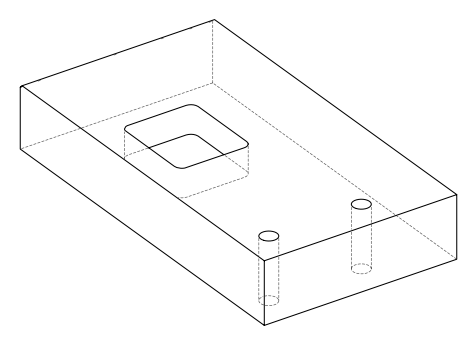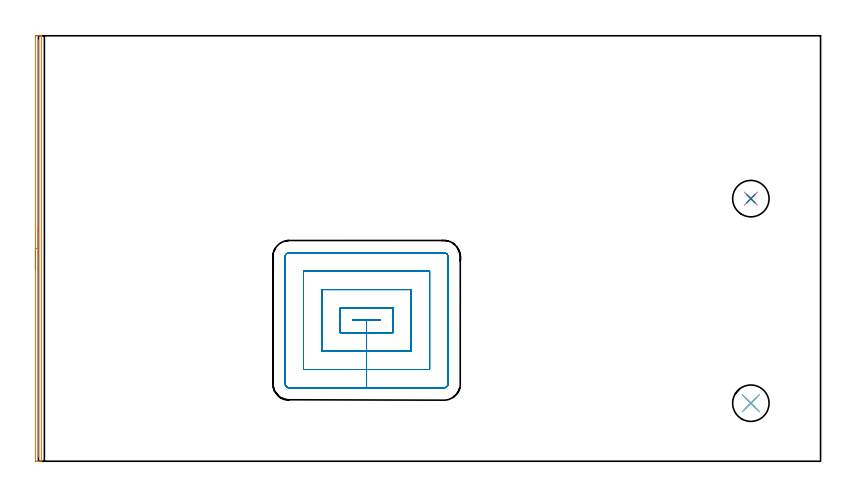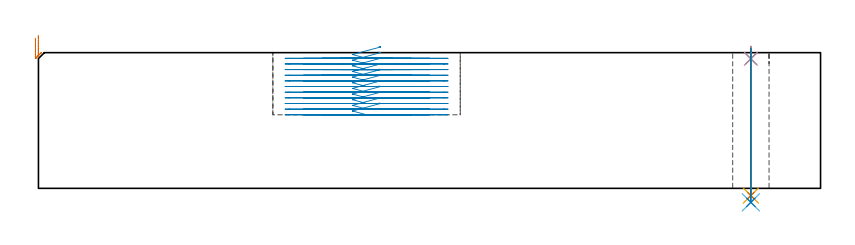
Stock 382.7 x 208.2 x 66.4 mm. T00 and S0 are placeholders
(PLAN: 8 operations, 6 tool changes, 23.2 min)
(1 AREA_MILL | FG_CHAMFER_SURFACE | UGT0205_001 | 3.46 min | 875 mm3)
(2 MILL_RECTANGULAR_POCKET | POCKET_RECTANGULAR_STRAIGHT | NXT0201_011 | Follow Part, ap 3, ae 75% | 18.45 min | 216086 mm3)
(3 SPOT_DRILL | STEP1HOLE | NXT0321_9005460120000 | 0.05 min | 183 mm3)
(4 SPOT_DRILL_1 | STEP1HOLE_1 | NXT0321_9005460120000 | 0.05 min | 195 mm3)
(5 DRILL_THROUGH_HOLE_INTO_CENTER | STEP1HOLE | NXT0301_083 | 0.29 min | 6346 mm3)
(6 DRILL_TO_ENLARGE_THROUGH_HOLE | STEP1HOLE | UGT0301_248 | 0.3 min | 9954 mm3)
(7 DRILL_THROUGH_HOLE_INTO_CENTER_1 | STEP1HOLE_1 | NXT0301_083 | 0.29 min | 6358 mm3)
(8 DRILL_TO_ENLARGE_THROUGH_HOLE_1 | STEP1HOLE_1 | UGT0301_248 | 0.3 min | 9963 mm3)
(TOOL UGT0205_001 | Chamfer Mill 20 x 3 x 45 deg. | D20 FL50 Z2)
(TOOL NXT0201_011 | ENDMILL 12mm [2P460-1200-NA 1630] | D12 FL38 Z6)
(TOOL NXT0321_9005460120000 | NC Spot Drill, 142deg, 12mm, Carbide, Uncoated | D12 PA142 FL30 Z2)
(TOOL NXT0301_083 | Carbide Drill 11.2mm [860.1-1120-056A1-MM 2214] | D11.2 PA140 FL72 Z2)
(TOOL UGT0301_248 | Twist Drill 17.8 mm | D17.8 PA118 FL130 Z2)
(OP 1 AREA_MILL)
G17 G21 G94 G90
T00 M6
G54
G17 G0 G90 X-1.5 Y94.1 S1061 M3
G43 Z76.4 H0
Z73.5
G94 G1 Y94.138 Z72.628 F250.
Y94.252 Z71.764
Y94.441 Z70.912
Y94.703 Z70.08
Y95.037 Z69.274
Y95.44 Z68.5
Y95.908 Z67.764
Y96.44 Z67.072
Y97.029 Z66.429
Y97.672 Z65.84
Y98.364 Z65.309
Y99.1 Z64.84
Y99.874 Z64.437
Y100.68 Z64.103
Y101.512 Z63.841
Y102.364 Z63.652
Y103.228 Z63.538
Y104.1 Z63.5
Y207.598
X-1.499 Y207.763 Z63.501
X-1.491 Y208.198 Z63.505
X-1.25 Y208.2 Z63.747
X-0.939 Z64.057
X-0.361 Z64.635
X-0.05 Z64.945
X0.572 Z65.572
X1.008 Z66.007
X1.361 Y208.194 Z66.352
X1.397 Y208.19 Z66.388
X1.4 Y208.044 Z66.4
Y0.156
X1.397 Y0.01 Z66.388
X1.361 Y0.006 Z66.352
X1.007 Y0. Z66.007
X0.572 Z65.572
X-0.05 Z64.945
X-1.25 Z63.747
X-1.491 Y0.002 Z63.505
X-1.5 Y0.437 Z63.5
Y104.1
X-0.086 Z64.914
Y204.921
X-0.084 Y205.813 Z64.916
X-0.083 Y205.846 Z64.917
X-0.05 Y206.13 Z64.95
X-0.018 Y205.813 Z64.982
X-0.016 Y205.779 Z64.984
X-0.014 Y204.921 Z64.986
Y3.279
X-0.016 Y2.387 Z64.984
X-0.017 Y2.354 Z64.983
X-0.05 Y2.07 Z64.95
X-0.082 Y2.387 Z64.918
X-0.085 Y2.421 Z64.915
X-0.086 Y3.279 Z64.914
Y104.1
Y104.972 Z64.952
Y105.836 Z65.066
Y106.688 Z65.255
Y107.52 Z65.517
Y108.326 Z65.851
Y109.1 Z66.254
Y109.836 Z66.723
Y110.528 Z67.254
Y111.171 Z67.843
Y111.76 Z68.486
Y112.292 Z69.178
Y112.76 Z69.914
Y113.163 Z70.688
Y113.497 Z71.494
Y113.759 Z72.326
Y113.948 Z73.178
Y114.062 Z74.043
Y114.1 Z74.914
G0 Z76.4
M5
M2
(OP 2 MILL_RECTANGULAR_POCKET)
G17 G21 G94 G90
T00 M6
G54
G17 G0 G90 X166.64 Y68.9 S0 M3
G43 Z76.4 H1
Z69.4
G94 G1 X167.4 Z69.196 F250.
Y69. Z69.169
X153.7 Z65.499
Y68.9 Z65.472
X160.55 Z63.636
X167.4 F500.
Y69.
X153.7
Y68.9
X160.55
Y62.9
X173.4
Y75.
X147.7
Y62.9
X160.55
Y53.9
X182.4
Y84.
X138.7
Y53.9
X160.55
Y44.9
X191.4
Y93.
X129.7
Y44.9
X160.55
Y35.9
X198.4
G3 X200.4 Y37.9 R2.
G1 Y100.
G3 X198.4 Y102. R2.
G1 X122.7
G3 X120.7 Y100. R2.
G1 Y37.9
G3 X122.7 Y35.9 R2.
G1 X160.55
X161.55
G0 X166.64 Y68.9 Z66.636
G1 X167.4 Z66.433 F250.
Y69. Z66.406
X153.7 Z62.735
Y68.9 Z62.708
X160.55 Z60.873
X167.4 F500.
Y69.
X153.7
Y68.9
X160.55
Y62.9
X173.4
Y75.
X147.7
Y62.9
X160.55
Y53.9
X182.4
Y84.
X138.7
Y53.9
X160.55
Y44.9
X191.4
Y93.
X129.7
Y44.9
X160.55
Y35.9
X198.4
G3 X200.4 Y37.9 R2.
G1 Y100.
G3 X198.4 Y102. R2.
G1 X122.7
G3 X120.7 Y100. R2.
G1 Y37.9
G3 X122.7 Y35.9 R2.
G1 X160.55
X161.55
G0 X166.64 Y68.9 Z63.873
G1 X167.4 Z63.669 F250.
Y69. Z63.642
X153.7 Z59.971
Y68.9 Z59.944
X160.55 Z58.109
X167.4 F500.
Y69.
X153.7
Y68.9
X160.55
Y62.9
X173.4
Y75.
X147.7
Y62.9
X160.55
Y53.9
X182.4
Y84.
X138.7
Y53.9
X160.55
Y44.9
X191.4
Y93.
X129.7
Y44.9
X160.55
Y35.9
X198.4
G3 X200.4 Y37.9 R2.
G1 Y100.
G3 X198.4 Y102. R2.
G1 X122.7
G3 X120.7 Y100. R2.
G1 Y37.9
G3 X122.7 Y35.9 R2.
G1 X160.55
X161.55
G0 X166.64 Y68.9 Z61.109
G1 X167.4 Z60.905 F250.
Y69. Z60.879
X153.7 Z57.208
Y68.9 Z57.181
X160.55 Z55.345
X167.4 F500.
Y69.
X153.7
Y68.9
X160.55
Y62.9
X173.4
Y75.
X147.7
Y62.9
X160.55
Y53.9
X182.4
Y84.
X138.7
Y53.9
X160.55
Y44.9
X191.4
Y93.
X129.7
Y44.9
X160.55
Y35.9
X198.4
G3 X200.4 Y37.9 R2.
G1 Y100.
G3 X198.4 Y102. R2.
G1 X122.7
G3 X120.7 Y100. R2.
G1 Y37.9
G3 X122.7 Y35.9 R2.
G1 X160.55
X161.55
G0 X166.64 Y68.9 Z58.345
G1 X167.4 Z58.142 F250.
Y69. Z58.115
X153.7 Z54.444
Y68.9 Z54.417
X160.55 Z52.582
X167.4 F500.
Y69.
X153.7
Y68.9
X160.55
Y62.9
X173.4
Y75.
X147.7
Y62.9
X160.55
Y53.9
X182.4
Y84.
X138.7
Y53.9
X160.55
Y44.9
X191.4
Y93.
X129.7
Y44.9
X160.55
Y35.9
X198.4
G3 X200.4 Y37.9 R2.
G1 Y100.
G3 X198.4 Y102. R2.
G1 X122.7
G3 X120.7 Y100. R2.
G1 Y37.9
G3 X122.7 Y35.9 R2.
G1 X160.55
X161.55
G0 X166.64 Y68.9 Z55.582
G1 X167.4 Z55.378 F250.
Y69. Z55.351
X153.7 Z51.68
Y68.9 Z51.654
X160.55 Z49.818
X167.4 F500.
Y69.
X153.7
Y68.9
X160.55
Y62.9
X173.4
Y75.
X147.7
Y62.9
X160.55
Y53.9
X182.4
Y84.
X138.7
Y53.9
X160.55
Y44.9
X191.4
Y93.
X129.7
Y44.9
X160.55
Y35.9
X198.4
G3 X200.4 Y37.9 R2.
G1 Y100.
G3 X198.4 Y102. R2.
G1 X122.7
G3 X120.7 Y100. R2.
G1 Y37.9
G3 X122.7 Y35.9 R2.
G1 X160.55
X161.55
G0 X166.64 Y68.9 Z52.818
G1 X167.4 Z52.614 F250.
Y69. Z52.588
X153.7 Z48.917
Y68.9 Z48.89
X160.55 Z47.055
X167.4 F500.
Y69.
X153.7
Y68.9
X160.55
Y62.9
X173.4
Y75.
X147.7
Y62.9
X160.55
Y53.9
X182.4
Y84.
X138.7
Y53.9
X160.55
Y44.9
X191.4
Y93.
X129.7
Y44.9
X160.55
Y35.9
X198.4
G3 X200.4 Y37.9 R2.
G1 Y100.
G3 X198.4 Y102. R2.
G1 X122.7
G3 X120.7 Y100. R2.
G1 Y37.9
G3 X122.7 Y35.9 R2.
G1 X160.55
X161.55
G0 X166.64 Y68.9 Z50.055
G1 X167.4 Z49.851 F250.
Y69. Z49.824
X153.7 Z46.153
Y68.9 Z46.126
X160.55 Z44.291
X167.4 F500.
Y69.
X153.7
Y68.9
X160.55
Y62.9
X173.4
Y75.
X147.7
Y62.9
X160.55
Y53.9
X182.4
Y84.
X138.7
Y53.9
X160.55
Y44.9
X191.4
Y93.
X129.7
Y44.9
X160.55
Y35.9
X198.4
G3 X200.4 Y37.9 R2.
G1 Y100.
G3 X198.4 Y102. R2.
G1 X122.7
G3 X120.7 Y100. R2.
G1 Y37.9
G3 X122.7 Y35.9 R2.
G1 X160.55
X161.55
G0 X166.64 Y68.9 Z47.291
G1 X167.4 Z47.087 F250.
Y69. Z47.06
X153.7 Z43.39
Y68.9 Z43.363
X160.55 Z41.527
X167.4 F500.
Y69.
X153.7
Y68.9
X160.55
Y62.9
X173.4
Y75.
X147.7
Y62.9
X160.55
Y53.9
X182.4
Y84.
X138.7
Y53.9
X160.55
Y44.9
X191.4
Y93.
X129.7
Y44.9
X160.55
Y35.9
X198.4
G3 X200.4 Y37.9 R2.
G1 Y100.
G3 X198.4 Y102. R2.
G1 X122.7
G3 X120.7 Y100. R2.
G1 Y37.9
G3 X122.7 Y35.9 R2.
G1 X160.55
X161.55
G0 X166.64 Y68.9 Z44.527
G1 X167.4 Z44.324 F250.
Y69. Z44.297
X153.7 Z40.626
Y68.9 Z40.599
X160.55 Z38.764
X167.4 F500.
Y69.
X153.7
Y68.9
X160.55
Y62.9
X173.4
Y75.
X147.7
Y62.9
X160.55
Y53.9
X182.4
Y84.
X138.7
Y53.9
X160.55
Y44.9
X191.4
Y93.
X129.7
Y44.9
X160.55
Y35.9
X198.4
G3 X200.4 Y37.9 R2.
G1 Y100.
G3 X198.4 Y102. R2.
G1 X122.7
G3 X120.7 Y100. R2.
G1 Y37.9
G3 X122.7 Y35.9 R2.
G1 X160.55
X161.55
G0 X166.64 Y68.9 Z41.764
G1 X167.4 Z41.56 F250.
Y69. Z41.533
X153.7 Z37.862
Y68.9 Z37.835
X160.55 Z36.
X167.4 F500.
Y69.
X153.7
Y68.9
X160.55
Y62.9
X173.4
Y75.
X147.7
Y62.9
X160.55
Y53.9
X182.4
Y84.
X138.7
Y53.9
X160.55
Y44.9
X191.4
Y93.
X129.7
Y44.9
X160.55
Y35.9
X198.4
G3 X200.4 Y37.9 R2.
G1 Y100.
G3 X198.4 Y102. R2.
G1 X122.7
G3 X120.7 Y100. R2.
G1 Y37.9
G3 X122.7 Y35.9 R2.
G1 X160.55
X161.55
G0 Z76.4
M5
M2
(OP 3 SPOT_DRILL)
G17 G21 G94 G90
T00 M6
G54
G17 G0 G90 X348.6 Y28.4 S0 M3
G43 Z76.4 H0
G94 G81 G98 Z63.4 F250. R69.4
G80
M5
M2
(OP 4 SPOT_DRILL_1)
G17 G21 G94 G90
T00 M6
G54
G17 G0 G90 X348.6 Y128.5 S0 M3
G43 Z76.4 H0
G94 G81 G98 Z63.4 F250. R69.4
G80
M5
M2
(OP 5 DRILL_THROUGH_HOLE_INTO_CENTER)
G17 G21 G94 G90
T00 M6
G54
G17 G0 G90 X348.6 Y28.4 S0 M3
G43 Z76.4 H1
G94 G73 G98 Z-3.538 F250. Q9.991 R68.4
G80
M5
M2
(OP 6 DRILL_TO_ENLARGE_THROUGH_HOLE)
G17 G21 G94 G90
T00 M6
G54
G17 G0 G90 X348.6 Y28.4 S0 M3
G43 Z76.4 H0
G94 G73 G98 Z-6.848 F250. Q14.65 R68.4
G80
M5
M2
(OP 7 DRILL_THROUGH_HOLE_INTO_CENTER_1)
G17 G21 G94 G90
T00 M6
G54
G17 G0 G90 X348.6 Y128.5 S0 M3
G43 Z76.4 H1
G94 G73 G98 Z-3.538 F250. Q9.991 R68.4
G80
M5
M2
(OP 8 DRILL_TO_ENLARGE_THROUGH_HOLE_1)
G17 G21 G94 G90
T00 M6
G54
G17 G0 G90 X348.6 Y128.5 S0 M3
G43 Z76.4 H0
G94 G73 G98 Z-6.848 F250. Q14.65 R68.4
G80
M5
M2
